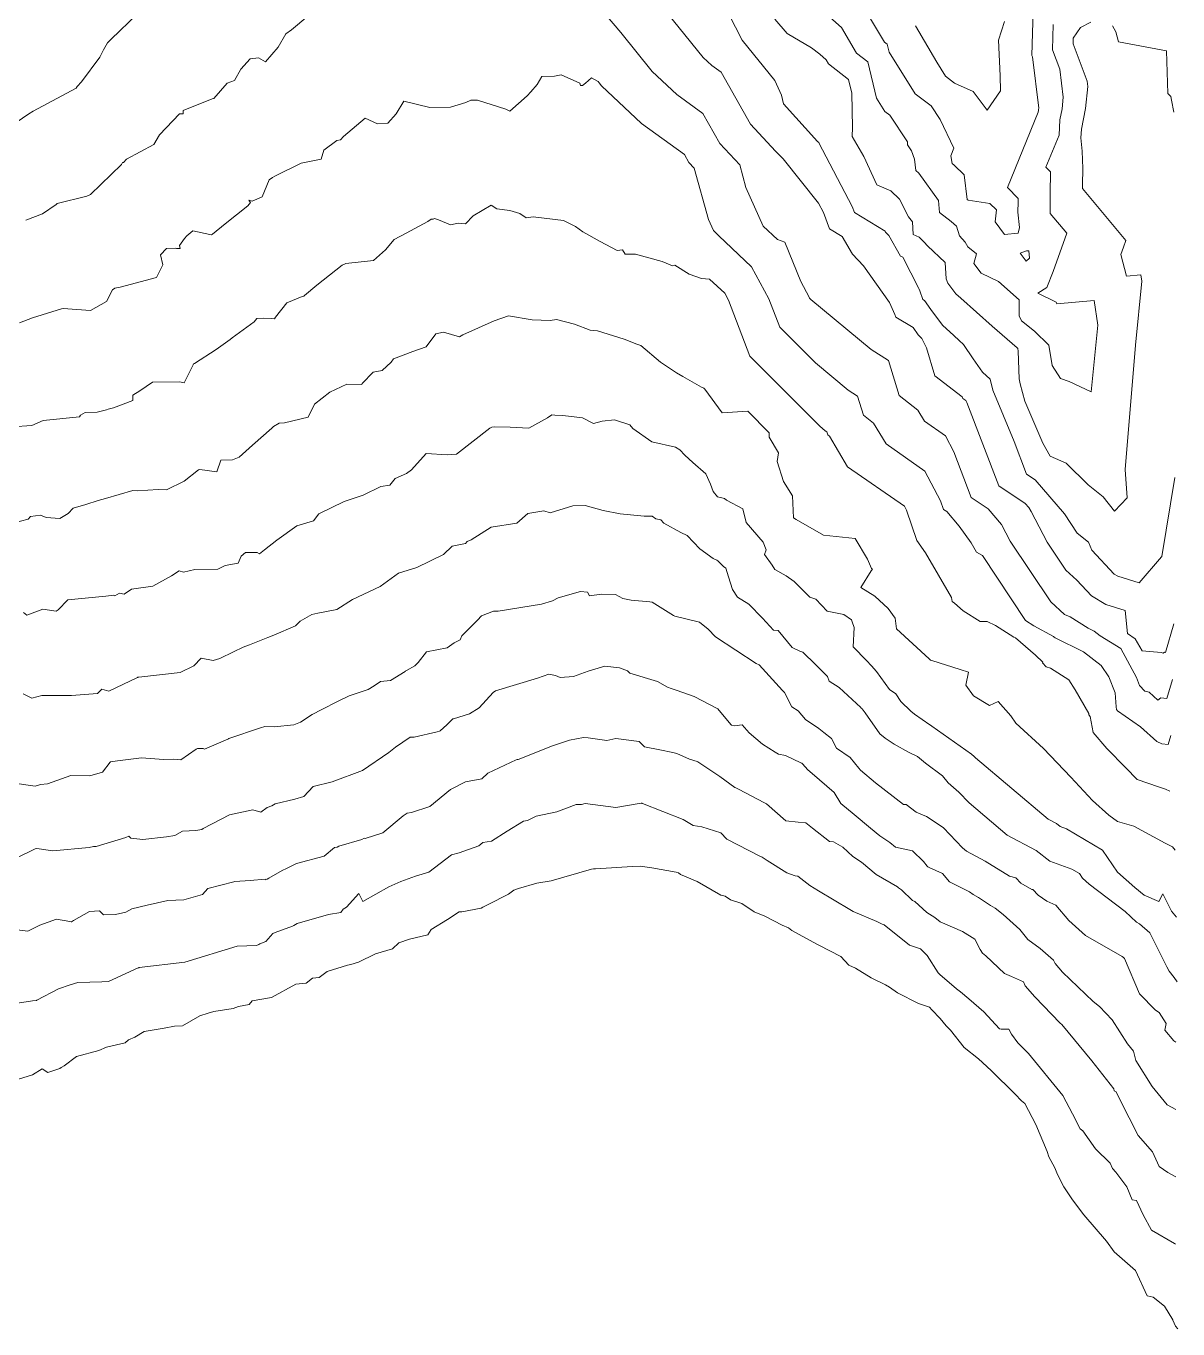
# Model space of a CAD drawing. Header units: inches. Extents: x 1412000 to 1412328, y 4931096 to 4931684.
# Drawn here: x 1412216.1 to 1412328.1, y 4931202.8 to 4931329.3 of the extents above; entities that cross this region are included whole.
import ezdxf

# ---------------------------------------------------------------- set-up
doc = ezdxf.new("R2010")
doc.units = ezdxf.units.IN
doc.header["$MEASUREMENT"] = 0

# ---------------------------------------------------------------- blocks, each defined once
blk = doc.blocks.new('CONTOURS')
at = {"color": 242, "lineweight": 0, "true_color": 0xcd2027}
for points in [[(1412311.21, 4931329.78), (1412310.61, 4931327.94), (1412310.79, 4931324.48), (1412310.82, 4931323.03), (1412309.53, 4931321.15), (1412308.16, 4931322.98), (1412306.34, 4931323.78), (1412305.46, 4931324.45), (1412304.61, 4931325.82), (1412302.56, 4931329.35)], [(1412314, 4931330.79), (1412313.87, 4931326.45), (1412313.92, 4931326.32), (1412314.52, 4931321.35), (1412314.51, 4931321.23), (1412314.49, 4931321.13), (1412314.48, 4931320.97), (1412311.49, 4931313.64), (1412312.52, 4931312.57), (1412312.52, 4931312.24), (1412312.51, 4931311.25), (1412312.65, 4931309.77), (1412312.53, 4931309.21), (1412311.19, 4931309.08), (1412310.29, 4931310.31), (1412310.43, 4931311.48), (1412309.77, 4931312.1), (1412307.66, 4931312.41), (1412307.57, 4931312.46), (1412307.27, 4931314.88), (1412306.32, 4931315.81), (1412306.12, 4931315.98), (1412305.99, 4931316.73), (1412306.26, 4931317.45), (1412304.94, 4931320.25), (1412304.06, 4931321.57), (1412302.52, 4931322.74), (1412299.98, 4931326.79), (1412299.79, 4931327.57), (1412299.55, 4931327.76), (1412296.82, 4931332.33)], [(1412315.94, 4931329.47), (1412315.86, 4931327.02), (1412316.57, 4931325.14), (1412316.9, 4931322.4), (1412316.79, 4931321.27), (1412316.58, 4931320.22), (1412316.5, 4931318.72), (1412315.23, 4931315.6), (1412315.67, 4931315.15), (1412315.65, 4931313.07), (1412315.63, 4931311.13), (1412317.24, 4931309.19), (1412315.92, 4931305.49), (1412315.32, 4931303.92), (1412314.44, 4931303.37), (1412316.22, 4931302.5), (1412316.29, 4931302.35), (1412319.9, 4931302.67), (1412320.27, 4931300.27), (1412319.61, 4931293.8), (1412317.49, 4931294.78), (1412316.65, 4931295.1), (1412315.84, 4931296.35), (1412315.51, 4931298.31), (1412314.1, 4931299.67), (1412312.86, 4931300.69), (1412312.62, 4931301.18), (1412312.62, 4931302.72), (1412310.61, 4931304.52), (1412308.94, 4931305.33), (1412308.22, 4931306.26), (1412308.48, 4931307.2), (1412307.62, 4931307.89), (1412307.37, 4931308.33), (1412306.83, 4931308.96), (1412306.54, 4931309.9), (1412306.01, 4931310.34), (1412304.88, 4931311.2), (1412304.77, 4931312.39), (1412302.87, 4931315.04), (1412302.59, 4931315.3), (1412302.47, 4931316.39), (1412302.15, 4931317.19), (1412301.77, 4931317.78), (1412301.78, 4931318.07), (1412300.05, 4931320.66), (1412299.57, 4931321.03), (1412298.77, 4931322.31), (1412297.92, 4931325.85), (1412296.83, 4931326.7), (1412295.35, 4931329.18), (1412293.07, 4931331.22)], [(1412327.66, 4931320.97), (1412327.43, 4931322.11), (1412327.35, 4931322.48), (1412327.06, 4931322.76), (1412326.93, 4931326.9), (1412322.28, 4931327.78), (1412322.03, 4931328.77), (1412321.7, 4931329.35)], [(1412319.58, 4931329.7), (1412318.57, 4931329.18), (1412317.87, 4931328.14), (1412317.86, 4931327.58), (1412319.22, 4931323.96), (1412319.28, 4931323.45), (1412319.07, 4931321.3), (1412318.67, 4931319.32), (1412318.62, 4931318.46), (1412318.75, 4931317.16), (1412318.8, 4931315.49), (1412318.78, 4931313.91), (1412318.78, 4931313.54), (1412322.99, 4931308.48), (1412322.76, 4931307.83), (1412322.49, 4931307.13), (1412323.04, 4931305.02), (1412324.46, 4931305.15), (1412324.55, 4931304.55), (1412323.92, 4931298.34), (1412322.92, 4931286.26), (1412323.12, 4931283.51), (1412321.9, 4931282.19), (1412320.8, 4931283.58), (1412319.34, 4931284.75), (1412317.18, 4931286.87), (1412315.64, 4931287.55), (1412314.92, 4931288.81), (1412313.17, 4931292.88), (1412312.73, 4931294.57), (1412312.62, 4931295.04), (1412312.52, 4931297.75), (1412312.48, 4931298.01), (1412312.43, 4931298.07), (1412310.01, 4931300.16), (1412306.94, 4931302.9), (1412306.48, 4931303.32), (1412305.7, 4931304.36), (1412305.54, 4931304.77), (1412305.42, 4931306.36), (1412303.72, 4931307.96), (1412303.4, 4931308.32), (1412302.9, 4931308.83), (1412302.33, 4931309.07), (1412302.25, 4931310.3), (1412301.88, 4931310.78), (1412301.01, 4931312.5), (1412300.17, 4931313.33), (1412298.78, 4931313.91), (1412297.54, 4931316.64), (1412296.39, 4931318.59), (1412296.44, 4931319.46), (1412296.37, 4931322.79), (1412296.05, 4931324.12), (1412294.11, 4931325.64), (1412293.88, 4931326.03), (1412293.25, 4931326.6), (1412292.46, 4931327.22), (1412290.07, 4931328.61), (1412288.87, 4931330)], [(1412327.74, 4931285.46), (1412326.5, 4931277.81), (1412326.46, 4931277.77), (1412324.28, 4931275.23), (1412322.21, 4931275.87), (1412321.87, 4931276.08), (1412319.68, 4931278.42), (1412319.36, 4931279.19), (1412318.26, 4931280.06), (1412317.04, 4931281.94), (1412314.19, 4931285.24), (1412313.35, 4931285.8), (1412312.13, 4931288.98), (1412310.06, 4931293.94), (1412309.8, 4931295.01), (1412309.06, 4931295.69), (1412308.17, 4931296.99), (1412307.22, 4931298.4), (1412306.79, 4931298.78), (1412306.27, 4931299.25), (1412305.16, 4931300.26), (1412304.03, 4931301.78), (1412303.43, 4931302.66), (1412303.27, 4931302.76), (1412302.96, 4931303.61), (1412302.91, 4931303.75), (1412302.91, 4931303.78), (1412302.86, 4931303.82), (1412301.32, 4931306.86), (1412301.1, 4931306.97), (1412299.96, 4931308.97), (1412299.65, 4931309.3), (1412299.6, 4931309.39), (1412296.61, 4931311.21), (1412296.39, 4931311.79), (1412293.17, 4931317.97), (1412293.15, 4931318), (1412293.03, 4931318.12), (1412289.74, 4931321.77), (1412289.54, 4931322.62), (1412288.89, 4931324.05), (1412285.7, 4931327.94), (1412283.73, 4931331.81)], [(1412327.66, 4931271.26), (1412326.83, 4931268.48), (1412326.73, 4931268.49), (1412326.62, 4931268.4), (1412326.42, 4931268.47), (1412324.58, 4931268.63), (1412323.89, 4931269.81), (1412323.14, 4931270.33), (1412322.91, 4931272.55), (1412321.04, 4931273.12), (1412319.64, 4931273.98), (1412318.22, 4931275.5), (1412317.17, 4931276.47), (1412315.34, 4931279.2), (1412313.79, 4931282.18), (1412313.55, 4931282.55), (1412313.22, 4931282.93), (1412310.66, 4931284.66), (1412307.55, 4931292.74), (1412307.44, 4931292.95), (1412307.16, 4931293.15), (1412307.07, 4931293.3), (1412304.43, 4931295.35), (1412303.62, 4931298.06), (1412303.17, 4931298.97), (1412302.8, 4931299.32), (1412302.31, 4931300.04), (1412300.63, 4931301.04), (1412300.53, 4931301.31), (1412300.04, 4931302.48), (1412297.5, 4931306.04), (1412296.44, 4931307.16), (1412295.43, 4931308.87), (1412294.21, 4931309.62), (1412293.61, 4931311.21), (1412293.14, 4931312.11), (1412289.69, 4931316.43), (1412288.96, 4931317.17), (1412286.52, 4931319.78), (1412283.68, 4931324.83), (1412282.77, 4931325.49), (1412281.92, 4931326.28), (1412277.27, 4931332.07)], [(1412226.97, 4931330.51), (1412224.39, 4931328.05), (1412224.05, 4931327.69), (1412223.65, 4931327.01), (1412223.3, 4931326.3), (1412221.52, 4931323.91), (1412221.11, 4931323.46), (1412220.99, 4931323.28), (1412216.82, 4931321.07), (1412216.41, 4931320.81), (1412214.65, 4931319.59)], [(1412327.51, 4931265.84), (1412326.96, 4931264.01), (1412326.38, 4931264.06), (1412326.09, 4931263.83), (1412325.26, 4931264.62), (1412324.82, 4931264.72), (1412324.33, 4931265.27), (1412324.02, 4931266.04), (1412322.5, 4931268.87), (1412320.49, 4931270.1), (1412319.9, 4931270.55), (1412319.33, 4931270.84), (1412317.59, 4931271.92), (1412317.03, 4931272.16), (1412315.7, 4931273.39), (1412311.74, 4931279.29), (1412310.9, 4931280.9), (1412309.6, 4931282.41), (1412307.97, 4931283.52), (1412306.26, 4931287.97), (1412305.46, 4931289.53), (1412303.43, 4931290.94), (1412302.78, 4931292.02), (1412300.96, 4931293.44), (1412299.93, 4931296.85), (1412298.24, 4931297.9), (1412292.39, 4931302.77), (1412292.26, 4931302.89), (1412292.22, 4931302.99), (1412291.4, 4931304.51), (1412289.84, 4931308.32), (1412289.14, 4931308.6), (1412287.76, 4931309.89), (1412286.08, 4931313.64), (1412285.47, 4931315.84), (1412283.53, 4931317.92), (1412281.89, 4931320.83), (1412279.35, 4931322.68), (1412276.98, 4931324.91), (1412273.93, 4931328.7), (1412272.43, 4931330.43)], [(1412243.52, 4931330.28), (1412241.92, 4931328.95), (1412241.37, 4931328.58), (1412240.61, 4931327.27), (1412239.41, 4931325.86), (1412238.73, 4931326.23), (1412237.92, 4931326.15), (1412237, 4931325.13), (1412236.37, 4931324.04), (1412235.67, 4931323.78), (1412234.37, 4931322.3), (1412234.21, 4931322.24), (1412231.41, 4931321.13), (1412231.4, 4931320.79), (1412231.04, 4931320.78), (1412229.09, 4931318.75), (1412228.54, 4931317.83), (1412225.89, 4931316.4), (1412225.6, 4931316.06), (1412225.49, 4931316.07), (1412225.41, 4931315.89), (1412222.39, 4931312.96), (1412222.03, 4931312.79), (1412219.16, 4931312.08), (1412219.05, 4931312), (1412217.74, 4931311.07), (1412216.11, 4931310.48)], [(1412327.35, 4931260.42), (1412327.09, 4931259.54), (1412326.48, 4931259.59), (1412325.99, 4931259.83), (1412324.41, 4931261.24), (1412322.17, 4931262.81), (1412322.08, 4931262.93), (1412322.06, 4931263.18), (1412321.95, 4931264.55), (1412321.34, 4931266.1), (1412320.59, 4931267.22), (1412318.86, 4931268.53), (1412316.13, 4931269.91), (1412316.02, 4931269.96), (1412315.95, 4931270.02), (1412314.06, 4931271.07), (1412313.25, 4931271.57), (1412309.05, 4931277.89), (1412308.48, 4931278.23), (1412307.95, 4931279.13), (1412306.81, 4931280.74), (1412305.59, 4931282.17), (1412305.28, 4931282.37), (1412304.97, 4931283.2), (1412303.47, 4931286.1), (1412299.7, 4931288.73), (1412298.48, 4931290.75), (1412297.49, 4931291.52), (1412296.93, 4931293.38), (1412296.01, 4931293.96), (1412292.82, 4931296.61), (1412289.36, 4931300.08), (1412288.3, 4931302.84), (1412286.63, 4931305.93), (1412283.43, 4931308.96), (1412282.91, 4931309.45), (1412282.43, 4931310.52), (1412281.05, 4931315.51), (1412280.54, 4931316.06), (1412280.1, 4931316.83), (1412275.93, 4931319.86), (1412272.04, 4931323.53), (1412271.81, 4931323.8), (1412271.71, 4931323.93), (1412271.06, 4931324.28), (1412270.5, 4931323.79), (1412270.18, 4931323.54), (1412269.99, 4931323.55), (1412269.93, 4931323.79), (1412268.11, 4931324.59), (1412267.46, 4931324.46), (1412266.26, 4931324.43), (1412265.79, 4931323.66), (1412265.18, 4931322.94), (1412264.83, 4931322.55), (1412263.14, 4931321.05), (1412262.73, 4931321.24), (1412259.99, 4931322.13), (1412259.33, 4931322.11), (1412258.85, 4931321.89), (1412257.36, 4931321.44), (1412255.37, 4931321.41), (1412252.82, 4931322.02), (1412252.1, 4931320.79), (1412251.27, 4931319.9), (1412250.28, 4931319.83), (1412249.08, 4931320.39), (1412246.98, 4931318.58), (1412246.68, 4931318.28), (1412246.32, 4931318.21), (1412245.05, 4931317.28), (1412244.8, 4931316.4), (1412242.85, 4931315.99), (1412240.29, 4931314.75), (1412240.09, 4931314.62), (1412239.74, 4931314.4), (1412239.06, 4931312.73), (1412238.11, 4931312.3), (1412237.78, 4931312.41), (1412237.95, 4931312.17), (1412237.67, 4931311.86), (1412235.48, 4931310.1), (1412234.26, 4931309.12), (1412234.16, 4931309.05), (1412234, 4931309.09), (1412232.34, 4931309.42), (1412231.75, 4931308.93), (1412231.51, 4931308.69), (1412231.05, 4931308.01), (1412231.09, 4931307.73), (1412230.76, 4931307.72), (1412230.66, 4931307.74), (1412229.79, 4931307.7), (1412229.18, 4931307.09), (1412229.42, 4931306.12), (1412228.81, 4931304.89), (1412225.27, 4931303.97), (1412224.77, 4931303.86), (1412224.52, 4931303.7), (1412223.93, 4931302.55), (1412222.39, 4931301.69), (1412219.72, 4931301.88), (1412219.56, 4931301.87), (1412216.76, 4931300.99), (1412215.5, 4931300.5)], [(1412327.25, 4931254.99), (1412326.85, 4931255.2), (1412326.17, 4931255.42), (1412324.09, 4931256.12), (1412322.99, 4931257.26), (1412321.13, 4931259.14), (1412319.81, 4931260.69), (1412319.52, 4931262.26), (1412319.4, 4931262.43), (1412319.39, 4931262.55), (1412318.05, 4931264.85), (1412317.44, 4931265.8), (1412315.67, 4931266.96), (1412315.25, 4931267.09), (1412314.9, 4931267.48), (1412314.91, 4931267.52), (1412314.21, 4931268.22), (1412312.28, 4931269.88), (1412312.12, 4931269.97), (1412310.33, 4931271.08), (1412309.52, 4931271.47), (1412308.84, 4931271.49), (1412307.18, 4931272.53), (1412306.35, 4931273.27), (1412306.11, 4931273.44), (1412306.05, 4931273.82), (1412303.53, 4931278.15), (1412302.67, 4931279.36), (1412301.68, 4931282.3), (1412301.49, 4931282.68), (1412295.96, 4931286.52), (1412294.19, 4931289.47), (1412294.02, 4931289.6), (1412293.93, 4931289.91), (1412293.78, 4931290.01), (1412293.24, 4931290.45), (1412286.46, 4931297.27), (1412284.37, 4931302.69), (1412284.01, 4931303.36), (1412282.54, 4931304.75), (1412281.77, 4931304.81), (1412280.55, 4931305.22), (1412279.16, 4931306.11), (1412278.95, 4931306.02), (1412277.95, 4931306.46), (1412275.33, 4931307.17), (1412274.35, 4931307.17), (1412274.07, 4931307.57), (1412273.55, 4931307.51), (1412271.92, 4931308.39), (1412270.24, 4931309.33), (1412269.5, 4931309.86), (1412268.35, 4931310.45), (1412265.41, 4931310.8), (1412264.73, 4931310.7), (1412264.12, 4931311.11), (1412263.14, 4931311.4), (1412261.88, 4931311.58), (1412261.32, 4931311.94), (1412259.56, 4931310.9), (1412258.82, 4931310.11), (1412258.1, 4931310.19), (1412257.37, 4931310.02), (1412256.19, 4931310.49), (1412255.81, 4931310.62), (1412255.67, 4931310.55), (1412255.48, 4931310.55), (1412255.16, 4931310.33), (1412253.07, 4931309.21), (1412251.9, 4931308.6), (1412251.05, 4931307.57), (1412249.89, 4931306.54), (1412247.21, 4931306.26), (1412246.84, 4931306.1), (1412244.39, 4931304.15), (1412243.18, 4931303.15), (1412243.12, 4931303.07), (1412242.96, 4931303.04), (1412241.47, 4931302.43), (1412240.37, 4931301.04), (1412240.27, 4931300.89), (1412239.98, 4931300.9), (1412239.2, 4931300.96), (1412238.56, 4931300.92), (1412238.29, 4931300.58), (1412236.14, 4931299.03), (1412235.96, 4931298.89), (1412234.6, 4931297.91), (1412232.48, 4931296.54), (1412232.41, 4931296.52), (1412232.38, 4931296.43), (1412231.5, 4931294.65), (1412231.05, 4931294.75), (1412228.42, 4931294.74), (1412227.18, 4931293.89), (1412226.5, 4931293.48), (1412226.51, 4931292.94), (1412224.63, 4931292.25), (1412224.12, 4931292.11), (1412223.95, 4931292.05), (1412223.04, 4931291.8), (1412221.88, 4931291.78), (1412221.41, 4931291.53), (1412221.33, 4931291.36), (1412217.78, 4931291), (1412216.68, 4931290.52), (1412214.78, 4931290.38)], [(1412313.62, 4931306.76), (1412313.32, 4931306.49), (1412312.73, 4931307.26), (1412313.35, 4931307.5), (1412313.56, 4931307.48), (1412313.62, 4931306.76)], [(1412327.79, 4931249.27), (1412327.53, 4931249.58), (1412326.81, 4931249.95), (1412323.76, 4931251.59), (1412322.19, 4931252.06), (1412321.34, 4931252.68), (1412319.75, 4931254.08), (1412317.65, 4931256.37), (1412315, 4931259.16), (1412312.3, 4931261.62), (1412311.8, 4931262.32), (1412310.58, 4931263.71), (1412309.73, 4931263.33), (1412308.18, 4931264.25), (1412307.45, 4931265.3), (1412307.7, 4931266.55), (1412306.89, 4931266.82), (1412304.14, 4931267.7), (1412304, 4931267.74), (1412303.94, 4931267.78), (1412303.87, 4931267.85), (1412300.72, 4931270.76), (1412300.56, 4931271.8), (1412299.88, 4931272.76), (1412298.61, 4931273.94), (1412297.23, 4931274.77), (1412298.25, 4931276.39), (1412298.36, 4931276.57), (1412298.29, 4931276.63), (1412297.9, 4931277.55), (1412296.68, 4931279.56), (1412293.62, 4931279.86), (1412290.96, 4931281.39), (1412290.7, 4931281.55), (1412290.6, 4931283.69), (1412289.72, 4931285.08), (1412289.11, 4931287.02), (1412289.23, 4931287.87), (1412288.34, 4931289.39), (1412288.34, 4931289.82), (1412286.27, 4931291.91), (1412283.77, 4931291.76), (1412282.08, 4931294.05), (1412281.99, 4931294.14), (1412281.76, 4931294.26), (1412279.96, 4931295.27), (1412279.33, 4931295.65), (1412277.76, 4931296.66), (1412275.86, 4931298.3), (1412275.46, 4931298.43), (1412274.24, 4931298.91), (1412271.65, 4931299.73), (1412270.93, 4931299.79), (1412269.43, 4931300.38), (1412267.66, 4931300.81), (1412267.05, 4931300.73), (1412265.31, 4931300.78), (1412263.01, 4931301.17), (1412261.61, 4931300.7), (1412258.58, 4931299.34), (1412258.25, 4931299.15), (1412256.69, 4931299.58), (1412255.95, 4931299.43), (1412255.01, 4931298.17), (1412253.71, 4931297.7), (1412251.83, 4931297), (1412251.62, 4931296.67), (1412250.72, 4931295.86), (1412249.86, 4931295.7), (1412248.78, 4931294.59), (1412248.75, 4931294.49), (1412247.29, 4931294.54), (1412245.63, 4931293.77), (1412244.17, 4931292.58), (1412243.53, 4931291.34), (1412241.24, 4931290.77), (1412240.72, 4931290.74), (1412240.17, 4931290.41), (1412240.02, 4931290.27), (1412238.12, 4931288.61), (1412236.82, 4931287.44), (1412236.2, 4931287.2), (1412235.07, 4931287.14), (1412234.65, 4931286.02), (1412233.02, 4931286.26), (1412232.89, 4931286.22), (1412231.49, 4931285.12), (1412229.78, 4931284.26), (1412228.95, 4931284.29), (1412226.96, 4931284.17), (1412226.51, 4931284.21), (1412223.86, 4931283.43), (1412223.13, 4931283.25), (1412221.93, 4931282.84), (1412220.71, 4931282.49), (1412220.23, 4931281.97), (1412219.4, 4931281.48), (1412218.07, 4931281.59), (1412217.54, 4931281.8), (1412216.57, 4931281.68), (1412216.32, 4931281.42), (1412213.31, 4931280.63)], [(1412327.92, 4931242.75), (1412327.42, 4931243.36), (1412326.59, 4931245.04), (1412326.2, 4931244.27), (1412324.77, 4931244.9), (1412323.85, 4931245.64), (1412322.19, 4931247.12), (1412320.73, 4931249.28), (1412317.21, 4931251.35), (1412316.61, 4931251.57), (1412316.24, 4931251.86), (1412315.44, 4931252.29), (1412308.37, 4931258.24), (1412308.24, 4931258.38), (1412307.99, 4931258.59), (1412304.14, 4931261.32), (1412304.02, 4931261.41), (1412303.94, 4931261.45), (1412302.47, 4931262.49), (1412302.1, 4931262.76), (1412301.14, 4931263.71), (1412300.64, 4931264.47), (1412300.02, 4931264.87), (1412298.76, 4931266.63), (1412298.27, 4931267.19), (1412297.79, 4931267.68), (1412296.51, 4931269.03), (1412296.58, 4931270.9), (1412296.4, 4931271.44), (1412296.34, 4931271.65), (1412295.59, 4931272.15), (1412293.96, 4931272.47), (1412292.87, 4931273.66), (1412292.28, 4931273.85), (1412290.75, 4931275.36), (1412290, 4931275.92), (1412288.88, 4931276.52), (1412288.63, 4931276.95), (1412287.89, 4931278), (1412288.03, 4931278.43), (1412287.76, 4931279.18), (1412286.1, 4931281.1), (1412285.76, 4931282.44), (1412284.18, 4931283.28), (1412283.98, 4931283.44), (1412283.32, 4931283.6), (1412282.88, 4931284.11), (1412282.64, 4931284.83), (1412282.19, 4931285.81), (1412280.92, 4931286.93), (1412280.14, 4931287.64), (1412279.64, 4931288.16), (1412279.23, 4931288.42), (1412276.94, 4931288.92), (1412275.1, 4931290.23), (1412274.81, 4931290.59), (1412273.31, 4931291.06), (1412272.09, 4931290.93), (1412271.28, 4931290.7), (1412270.2, 4931291.27), (1412268.27, 4931291.48), (1412267.5, 4931291.54), (1412267.23, 4931291.57), (1412266.79, 4931291.27), (1412264.97, 4931290.27), (1412263.17, 4931290.37), (1412261.62, 4931290.4), (1412261.37, 4931290.35), (1412261.18, 4931290.25), (1412257.96, 4931287.74), (1412257.06, 4931287.67), (1412254.99, 4931287.8), (1412253.59, 4931286.2), (1412253.08, 4931285.85), (1412251.98, 4931285.38), (1412251.48, 4931284.74), (1412250.59, 4931284.59), (1412248.87, 4931283.75), (1412247.03, 4931283.15), (1412244.59, 4931281.93), (1412244.05, 4931281.25), (1412242.45, 4931280.77), (1412240.48, 4931279.38), (1412239.31, 4931278.44), (1412238.8, 4931278.06), (1412238.58, 4931278.17), (1412237.44, 4931278.2), (1412237.04, 4931277.83), (1412236.75, 4931277.16), (1412235.47, 4931276.91), (1412234.76, 4931276.57), (1412232.52, 4931276.52), (1412231.43, 4931276.27), (1412231.02, 4931276.39), (1412230.25, 4931275.92), (1412228.44, 4931274.93), (1412226.37, 4931274.61), (1412225.67, 4931274.13), (1412225.2, 4931274.24), (1412224.74, 4931273.99), (1412224.61, 4931274.03), (1412224.4, 4931274), (1412223.87, 4931273.93), (1412220.18, 4931273.58), (1412219.25, 4931272.6), (1412219.04, 4931272.49), (1412217.75, 4931272.67), (1412216.2, 4931272.09), (1412215.89, 4931272.37)], [(1412327.98, 4931236.47), (1412327.67, 4931236.9), (1412327.21, 4931237.52), (1412326.98, 4931237.94), (1412325.31, 4931241.23), (1412324.31, 4931242.12), (1412324.02, 4931242.28), (1412322.91, 4931243.31), (1412319.43, 4931245.97), (1412318.79, 4931246.54), (1412318.48, 4931247), (1412317.73, 4931247.44), (1412315.6, 4931248.2), (1412314.28, 4931249.23), (1412311.47, 4931250.73), (1412307.75, 4931253.87), (1412306.76, 4931254.9), (1412305.72, 4931255.8), (1412305.16, 4931256.49), (1412303.53, 4931257.73), (1412302.73, 4931258.36), (1412301.88, 4931258.8), (1412300.49, 4931259.57), (1412299.6, 4931260.14), (1412299.07, 4931260.56), (1412297.67, 4931262.6), (1412297.38, 4931262.99), (1412297.27, 4931263.07), (1412297.23, 4931263.12), (1412295.12, 4931265.06), (1412294.17, 4931265.7), (1412294, 4931266.13), (1412292.82, 4931267.31), (1412291.6, 4931268.5), (1412291.32, 4931268.61), (1412290.58, 4931268.96), (1412289.21, 4931270.6), (1412288.74, 4931270.65), (1412287.69, 4931271.8), (1412286.35, 4931273.18), (1412285.26, 4931273.85), (1412284.78, 4931274.58), (1412284.39, 4931275.83), (1412284.11, 4931276.65), (1412283.9, 4931276.82), (1412283.36, 4931277.37), (1412283.25, 4931277.45), (1412282.89, 4931277.6), (1412281.59, 4931278.53), (1412280.38, 4931279.85), (1412279.75, 4931280.12), (1412278.11, 4931281.02), (1412277.8, 4931281.37), (1412277.33, 4931281.46), (1412276.96, 4931281.71), (1412276.18, 4931281.72), (1412273.87, 4931281.95), (1412272.19, 4931282.27), (1412270.47, 4931282.76), (1412269.25, 4931282.71), (1412267.06, 4931282.05), (1412266.45, 4931282.23), (1412264.87, 4931281.96), (1412263.82, 4931281.03), (1412261.31, 4931280.66), (1412259.39, 4931279.4), (1412258.99, 4931279.24), (1412258.82, 4931279.05), (1412257.53, 4931278.79), (1412256.7, 4931278), (1412254.09, 4931276.74), (1412252.31, 4931276.19), (1412250.55, 4931274.88), (1412247.84, 4931273.61), (1412246.33, 4931272.65), (1412244.48, 4931272.3), (1412243.88, 4931272.15), (1412242.77, 4931271.51), (1412242.3, 4931271.06), (1412240.2, 4931270.17), (1412239.62, 4931269.94), (1412237.84, 4931269.22), (1412237.23, 4931268.98), (1412236.29, 4931268.52), (1412234.95, 4931267.9), (1412234.32, 4931267.7), (1412233.13, 4931267.92), (1412232.42, 4931267.18), (1412231.11, 4931266.53), (1412227.08, 4931266.08), (1412226.98, 4931266.08), (1412226.95, 4931266.05), (1412224.17, 4931264.71), (1412223.49, 4931264.92), (1412223.06, 4931264.49), (1412220.56, 4931264.3), (1412220.1, 4931264.3), (1412217.66, 4931264.29), (1412216.7, 4931264.03), (1412215.84, 4931264.46)], [(1412327.85, 4931230.63), (1412327.64, 4931230.74), (1412326.77, 4931231.79), (1412326.91, 4931232.44), (1412326.22, 4931233.51), (1412325.87, 4931233.74), (1412324.31, 4931235.3), (1412322.86, 4931238.73), (1412322.77, 4931238.83), (1412322.62, 4931238.93), (1412319.06, 4931240.97), (1412317.46, 4931242.45), (1412316.18, 4931243.93), (1412315.3, 4931244.33), (1412314.47, 4931244.89), (1412313.94, 4931245.44), (1412313.85, 4931245.46), (1412312.77, 4931246.07), (1412312.3, 4931246.57), (1412311.68, 4931246.76), (1412309.33, 4931248.21), (1412307.5, 4931249.18), (1412307.13, 4931249.5), (1412305.28, 4931251.43), (1412305.27, 4931251.44), (1412305.24, 4931251.48), (1412303.63, 4931252.53), (1412302.61, 4931252.95), (1412301.64, 4931253.71), (1412301.39, 4931253.71), (1412298.65, 4931255.8), (1412297.2, 4931257.04), (1412297.03, 4931257.23), (1412296.21, 4931258.26), (1412294.88, 4931259.17), (1412294.39, 4931260.13), (1412293.64, 4931260.69), (1412293.17, 4931261.1), (1412291.85, 4931261.97), (1412291.14, 4931262.8), (1412290.53, 4931263.18), (1412289.83, 4931264.57), (1412289.64, 4931264.79), (1412287.35, 4931267.26), (1412287.07, 4931267.4), (1412283.12, 4931270), (1412282.4, 4931270.74), (1412281.57, 4931271.42), (1412279.18, 4931272.01), (1412279.04, 4931272.05), (1412276.98, 4931273.35), (1412276.74, 4931273.39), (1412274.93, 4931273.55), (1412274.11, 4931273.7), (1412273.4, 4931274.09), (1412272.04, 4931274.14), (1412270.87, 4931273.99), (1412270.69, 4931274.33), (1412270, 4931274.38), (1412267.82, 4931273.78), (1412267.29, 4931273.5), (1412266.22, 4931273.16), (1412262.01, 4931272.47), (1412261.54, 4931272.48), (1412260.37, 4931272.04), (1412259.98, 4931271.6), (1412258.46, 4931270.1), (1412258.31, 4931269.7), (1412257.73, 4931269.4), (1412257.06, 4931268.92), (1412255.04, 4931268.55), (1412254.24, 4931267.51), (1412253.92, 4931267.18), (1412253.1, 4931266.71), (1412252.98, 4931266.65), (1412252.97, 4931266.64), (1412251.53, 4931265.74), (1412250.58, 4931265.65), (1412249.95, 4931265.24), (1412249.37, 4931264.87), (1412247.52, 4931264.26), (1412246.39, 4931263.71), (1412244.87, 4931262.94), (1412243.94, 4931262.46), (1412242.78, 4931261.7), (1412242.16, 4931261.46), (1412240.22, 4931261.26), (1412239.34, 4931261.29), (1412238.91, 4931261.14), (1412235.84, 4931260.12), (1412235.79, 4931260.08), (1412235.74, 4931260.05), (1412233.47, 4931259.09), (1412233.35, 4931259.15), (1412232.78, 4931259.13), (1412232.66, 4931259.07), (1412231.17, 4931258.06), (1412230.45, 4931258.12), (1412229.49, 4931258.09), (1412227.33, 4931258.24), (1412225.01, 4931257.94), (1412224.34, 4931257.85), (1412224.31, 4931257.83), (1412223.57, 4931256.84), (1412222.33, 4931256.48), (1412220.48, 4931256.52), (1412218.21, 4931255.72), (1412217.53, 4931255.65), (1412217.01, 4931255.49), (1412214.56, 4931255.85)], [(1412327.84, 4931224.08), (1412327.01, 4931224.54), (1412325.54, 4931226.3), (1412323.97, 4931228.84), (1412323.74, 4931229.73), (1412323.16, 4931230.47), (1412321.65, 4931232.79), (1412320.42, 4931234.07), (1412319.8, 4931234.56), (1412316.85, 4931237.42), (1412316.11, 4931238.26), (1412315.96, 4931238.59), (1412314.67, 4931239.72), (1412313.48, 4931240.59), (1412312.7, 4931241.57), (1412311.07, 4931243.02), (1412310.3, 4931243.62), (1412309.85, 4931243.89), (1412308.67, 4931244.68), (1412308.14, 4931244.96), (1412307.8, 4931245.22), (1412305.87, 4931246.18), (1412305.18, 4931247.01), (1412303.88, 4931247.6), (1412303.76, 4931247.66), (1412303.7, 4931247.72), (1412303.33, 4931248.17), (1412302.27, 4931249.22), (1412300.61, 4931249.57), (1412300.06, 4931250.01), (1412299.09, 4931250.66), (1412298.17, 4931251.42), (1412296.59, 4931252.74), (1412295.31, 4931253.8), (1412294.66, 4931254.88), (1412292.52, 4931256.73), (1412292.09, 4931257.08), (1412291.56, 4931257.67), (1412291.5, 4931257.71), (1412291.4, 4931257.76), (1412289.93, 4931258.48), (1412289.24, 4931258.6), (1412288.92, 4931258.8), (1412287.67, 4931259.56), (1412286.39, 4931260.66), (1412285.71, 4931261.45), (1412284.95, 4931261.34), (1412284.66, 4931261.41), (1412284.62, 4931261.48), (1412283.36, 4931263), (1412281.06, 4931264.19), (1412279.3, 4931264.81), (1412278.8, 4931264.98), (1412278.47, 4931265.09), (1412277.49, 4931265.65), (1412274.78, 4931266.46), (1412274.57, 4931266.7), (1412273.8, 4931266.98), (1412272.35, 4931267.14), (1412270.74, 4931266.66), (1412269.32, 4931266.15), (1412268.04, 4931266.03), (1412267.56, 4931266.25), (1412266.94, 4931266.38), (1412265.81, 4931265.97), (1412261.74, 4931264.74), (1412261.52, 4931264.58), (1412260.16, 4931263.1), (1412259.23, 4931262.52), (1412257.65, 4931262.03), (1412257.59, 4931262.02), (1412257.01, 4931261.43), (1412256.36, 4931260.87), (1412256.3, 4931260.82), (1412256.08, 4931260.78), (1412253.85, 4931260.25), (1412253.45, 4931260.24), (1412252.01, 4931259.28), (1412251.39, 4931258.76), (1412248.83, 4931257.01), (1412245.88, 4931255.9), (1412244.01, 4931255.44), (1412243.12, 4931254.48), (1412242.23, 4931254.23), (1412240.34, 4931253.77), (1412240, 4931253.59), (1412239.54, 4931253.42), (1412238.93, 4931252.96), (1412238.15, 4931253.18), (1412235.91, 4931252.69), (1412233.34, 4931251.37), (1412233.21, 4931251.28), (1412232.62, 4931251.19), (1412231.32, 4931251.13), (1412230.6, 4931250.71), (1412229.78, 4931250.57), (1412227.47, 4931250.32), (1412226.3, 4931250.43), (1412226.11, 4931250.63), (1412225.83, 4931250.5), (1412222.94, 4931249.63), (1412222.69, 4931249.64), (1412222.27, 4931249.52), (1412218.72, 4931249.2), (1412217.18, 4931249.43), (1412217.02, 4931249.4), (1412215.1, 4931248.46)], [(1412327.84, 4931217.54), (1412327.08, 4931217.96), (1412326.24, 4931218.55), (1412325.57, 4931219.96), (1412324.18, 4931221.55), (1412322.43, 4931224.99), (1412322.06, 4931225.81), (1412321.86, 4931225.88), (1412321.83, 4931226.1), (1412319.67, 4931228.8), (1412316.77, 4931232.34), (1412316.61, 4931232.47), (1412314.16, 4931235.02), (1412313.22, 4931236.08), (1412313.04, 4931236.48), (1412311.89, 4931237), (1412311.2, 4931237.28), (1412309.37, 4931239.02), (1412309.21, 4931239.15), (1412309.05, 4931239.28), (1412308.83, 4931239.63), (1412308.31, 4931240.63), (1412307.13, 4931241.38), (1412305.41, 4931242.1), (1412304.95, 4931242.31), (1412304.42, 4931242.73), (1412303.66, 4931243.22), (1412302.49, 4931244.29), (1412302.27, 4931244.37), (1412301.19, 4931245.42), (1412300.89, 4931245.62), (1412300.85, 4931245.66), (1412300.81, 4931245.72), (1412298.73, 4931246.9), (1412297.31, 4931248.09), (1412296.45, 4931248.66), (1412295.48, 4931249.56), (1412294.58, 4931250.09), (1412294.21, 4931250.11), (1412292.55, 4931251.41), (1412291.9, 4931251.92), (1412291.16, 4931252), (1412289.96, 4931252.13), (1412288.06, 4931253.77), (1412287.89, 4931253.86), (1412285.34, 4931255.19), (1412285.03, 4931255.35), (1412285.01, 4931255.36), (1412284.52, 4931255.71), (1412283.54, 4931256.41), (1412281.39, 4931257.85), (1412281.35, 4931257.87), (1412280.6, 4931258.1), (1412279.37, 4931258.66), (1412278.98, 4931258.75), (1412277.7, 4931259.03), (1412276.22, 4931259.3), (1412275.71, 4931259.82), (1412273.43, 4931260.12), (1412272.57, 4931259.91), (1412270.75, 4931260.18), (1412270.28, 4931260.21), (1412268.93, 4931259.96), (1412267.28, 4931259.42), (1412263.93, 4931258.09), (1412263.86, 4931258.07), (1412263.74, 4931258.03), (1412261, 4931256.74), (1412260.42, 4931256.21), (1412258.84, 4931255.92), (1412257.36, 4931255.17), (1412255.36, 4931253.5), (1412253.58, 4931252.94), (1412253.17, 4931252.87), (1412252.78, 4931252.59), (1412250.8, 4931250.95), (1412249.07, 4931250.4), (1412248.98, 4931250.44), (1412248.74, 4931250.31), (1412246.52, 4931249.65), (1412246.37, 4931249.55), (1412246.09, 4931249.54), (1412245.1, 4931248.69), (1412242.39, 4931247.96), (1412241.43, 4931247.5), (1412241.02, 4931247.31), (1412239.71, 4931246.56), (1412239.55, 4931246.45), (1412239.41, 4931246.4), (1412239.35, 4931246.45), (1412237.92, 4931246.33), (1412236.43, 4931246.21), (1412236.43, 4931246.21), (1412236.42, 4931246.21), (1412236.33, 4931246.19), (1412233.78, 4931245.55), (1412233.26, 4931244.96), (1412231.46, 4931244.44), (1412229.92, 4931244.38), (1412227.9, 4931243.93), (1412226.41, 4931243.58), (1412225.83, 4931243.24), (1412224.81, 4931243.03), (1412223.64, 4931243), (1412223.25, 4931243.37), (1412222.28, 4931243.31), (1412220.75, 4931242.45), (1412220.54, 4931242.32), (1412220.52, 4931242.3), (1412220.38, 4931242.34), (1412219.1, 4931242.57), (1412217.47, 4931241.97), (1412216.31, 4931241.39), (1412214, 4931241.69)], [(1412327.83, 4931211), (1412327.82, 4931211), (1412327.72, 4931211.07), (1412325.48, 4931212.35), (1412324.67, 4931213.86), (1412324.03, 4931215.25), (1412323.59, 4931215.31), (1412323.07, 4931216.57), (1412322.01, 4931217.99), (1412321.68, 4931218.35), (1412321.45, 4931218.87), (1412320.05, 4931220.26), (1412318.82, 4931222.01), (1412318.54, 4931222.2), (1412317.8, 4931223.66), (1412316.88, 4931225.43), (1412313.52, 4931229.53), (1412313.21, 4931229.83), (1412312.51, 4931230.56), (1412311.89, 4931231.41), (1412311.62, 4931231.88), (1412310.87, 4931231.88), (1412310.7, 4931231.92), (1412309.2, 4931233.55), (1412307.74, 4931234.83), (1412306.92, 4931235.5), (1412306.54, 4931235.8), (1412304.91, 4931237.2), (1412304.81, 4931237.3), (1412304.8, 4931237.31), (1412304.75, 4931237.36), (1412303.67, 4931239.05), (1412303.03, 4931239.67), (1412301.98, 4931240.05), (1412299.52, 4931242.02), (1412299.31, 4931242.08), (1412298.78, 4931242.34), (1412296.51, 4931243.31), (1412296.16, 4931243.5), (1412293.13, 4931245.32), (1412292.27, 4931245.83), (1412291.12, 4931246.74), (1412290.87, 4931246.78), (1412290.04, 4931247.07), (1412288.13, 4931248.25), (1412287.65, 4931248.58), (1412287.44, 4931248.69), (1412284.23, 4931250.34), (1412283.65, 4931250.94), (1412281.79, 4931251.53), (1412280.94, 4931251.66), (1412279.99, 4931252.24), (1412276.02, 4931253.81), (1412276, 4931253.81), (1412275.96, 4931253.83), (1412275.88, 4931253.84), (1412273.45, 4931253.4), (1412270.44, 4931253.8), (1412270.09, 4931253.7), (1412269.59, 4931253.69), (1412267.7, 4931253), (1412265.7, 4931252.56), (1412264.84, 4931252.15), (1412264.45, 4931252.1), (1412262.87, 4931251.11), (1412261.34, 4931250.14), (1412260.52, 4931250.03), (1412260.13, 4931249.68), (1412258.2, 4931249.02), (1412257.48, 4931248.8), (1412256.92, 4931248.39), (1412255.26, 4931247.12), (1412253.96, 4931246.73), (1412252.53, 4931246.22), (1412251.38, 4931245.7), (1412248.86, 4931244.29), (1412248.45, 4931245.06), (1412247.25, 4931243.74), (1412246.95, 4931243.53), (1412246.7, 4931243.21), (1412245.52, 4931243.03), (1412242.48, 4931242.14), (1412242.16, 4931241.94), (1412242.01, 4931241.88), (1412240.34, 4931241.28), (1412240.1, 4931241.17), (1412239.44, 4931240.39), (1412238.83, 4931240.16), (1412238.75, 4931240.11), (1412238.51, 4931240.02), (1412236.64, 4931239.96), (1412231.57, 4931238.39), (1412227.12, 4931237.86), (1412227.09, 4931237.85), (1412227.03, 4931237.83), (1412224.14, 4931236.5), (1412223.49, 4931236.48), (1412221.17, 4931236.41), (1412220.41, 4931236.18), (1412219.27, 4931235.8), (1412217.17, 4931234.7), (1412217.14, 4931234.68), (1412216.75, 4931234.62), (1412214.45, 4931234.28)], [(1412328.05, 4931202.76), (1412327.82, 4931203.03), (1412327.56, 4931203.6), (1412327.54, 4931203.65), (1412326.75, 4931204.98), (1412325.64, 4931205.84), (1412325.05, 4931205.97), (1412323.94, 4931208.45), (1412321.86, 4931210.25), (1412321.1, 4931211.29), (1412318.92, 4931213.86), (1412317.8, 4931215.3), (1412316.96, 4931216.56), (1412316.34, 4931217.78), (1412316.1, 4931218.4), (1412315.51, 4931219.48), (1412315.35, 4931220), (1412314.24, 4931222.61), (1412313.16, 4931224.65), (1412312.84, 4931224.93), (1412312.25, 4931225.58), (1412309.9, 4931227.88), (1412308.67, 4931228.99), (1412307.29, 4931230.1), (1412305.95, 4931231.77), (1412305.54, 4931232.19), (1412304.96, 4931232.91), (1412304.13, 4931233.76), (1412303.91, 4931234.01), (1412302.84, 4931234.37), (1412300.81, 4931235.42), (1412300.01, 4931235.96), (1412299.62, 4931236.19), (1412298.23, 4931236.87), (1412296.72, 4931237.82), (1412296.08, 4931238.09), (1412295.31, 4931238.93), (1412293.15, 4931240.04), (1412292.95, 4931240.13), (1412290.52, 4931241.45), (1412290.21, 4931241.73), (1412289.61, 4931241.98), (1412287.9, 4931242.87), (1412286.86, 4931243.29), (1412285.67, 4931244.08), (1412284.58, 4931244.45), (1412284.05, 4931244.79), (1412283.64, 4931244.89), (1412281.35, 4931246.23), (1412279.73, 4931246.91), (1412279.52, 4931247.07), (1412279.31, 4931247.12), (1412276.92, 4931247.56), (1412275.79, 4931247.7), (1412275.06, 4931247.67), (1412271.46, 4931247.47), (1412271.25, 4931247.47), (1412271.06, 4931247.42), (1412267.14, 4931246.3), (1412265.75, 4931246.08), (1412263.99, 4931245.53), (1412263.51, 4931245.37), (1412263, 4931244.99), (1412261.02, 4931244), (1412260.52, 4931243.73), (1412260.35, 4931243.63), (1412258.48, 4931243.29), (1412258.22, 4931243.29), (1412257.07, 4931242.55), (1412255.49, 4931241.56), (1412255.18, 4931241.03), (1412253.4, 4931240.63), (1412252.35, 4931240.28), (1412251.72, 4931239.69), (1412250.07, 4931239.2), (1412248.43, 4931238.38), (1412247.7, 4931238.16), (1412247.37, 4931238.09), (1412245.39, 4931237.49), (1412244.6, 4931236.91), (1412243.95, 4931236.83), (1412243.36, 4931236.35), (1412242.34, 4931236.25), (1412239.99, 4931234.95), (1412238.09, 4931234.63), (1412237.81, 4931234.28), (1412236.77, 4931234.07), (1412236.26, 4931233.89), (1412234.37, 4931233.59), (1412233.83, 4931233.44), (1412233.02, 4931233.18), (1412231.33, 4931232.19), (1412230.56, 4931232.17), (1412229.54, 4931231.98), (1412227.59, 4931231.65), (1412226.7, 4931231.1), (1412226.09, 4931230.84), (1412225.77, 4931230.56), (1412223.95, 4931230.14), (1412223.21, 4931229.81), (1412221.04, 4931229.24), (1412219.84, 4931228.31), (1412219.54, 4931228.16), (1412219.41, 4931228.07), (1412218.24, 4931227.68), (1412217.7, 4931228.03), (1412216.76, 4931227.44), (1412213.61, 4931226.46)]]:
    blk.add_lwpolyline(points, dxfattribs=at)

msp = doc.modelspace()

# ---------------------------------------------------------------- block references
msp.add_blockref('CONTOURS', (0, 0))

doc.saveas('drawing.dxf')
